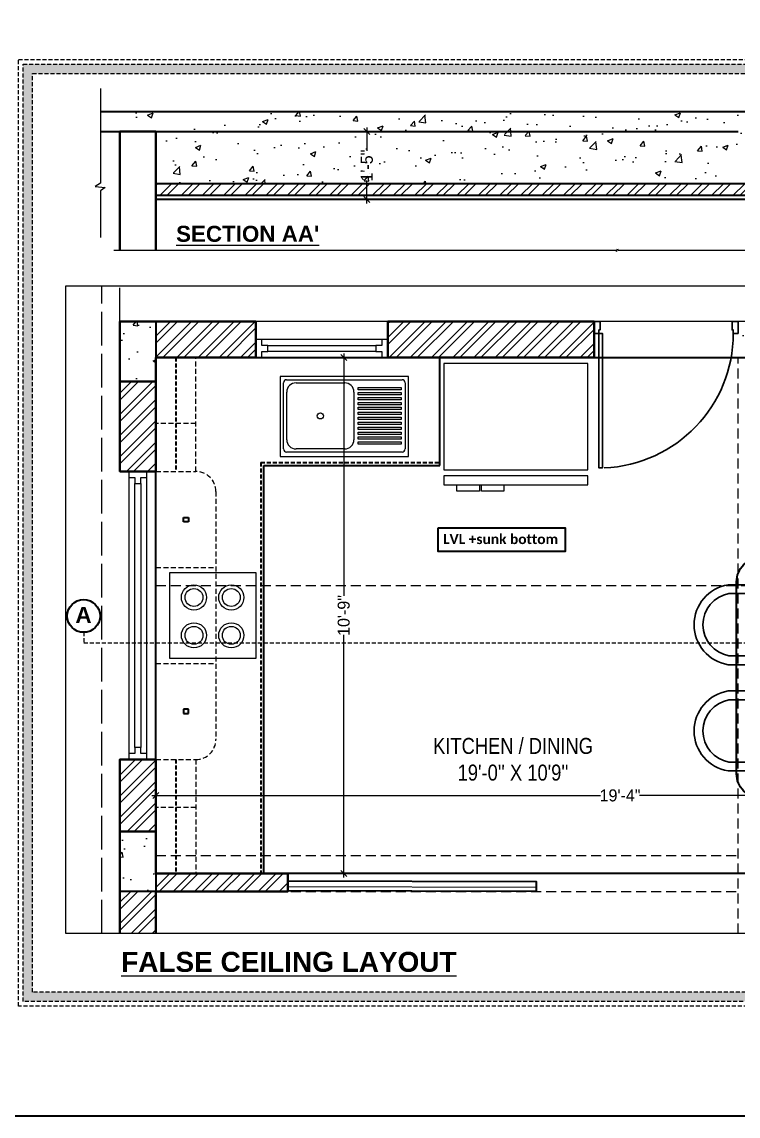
# Model space of a CAD drawing. Header units: millimetres. Extents: x 56222 to 3066687, y -650199 to -121287.
# Drawn here: x 140286.6 to 140465.6, y -185767.3 to -185493.7 of the extents above; entities that cross this region are included whole.
import ezdxf

# ---------------------------------------------------------------- set-up
doc = ezdxf.new("R2010")
doc.units = ezdxf.units.MM
doc.header["$MEASUREMENT"] = 0
doc.header["$PDMODE"] = 35
for name, pattern in [('ACAD_ISO02W100', [15, 12, -3]), ('DASHED', [0.75, 0.5, -0.25]), ('DASHED2', [0.375, 0.25, -0.125]), ('DASHEDX2', [1.5, 1, -0.5]), ('HIDDEN', [0.375, 0.25, -0.125])]:
    doc.linetypes.add(name, pattern=pattern)
doc.layers.get('Defpoints').update_dxf_attribs({"color": 220})
for name, color, linetype in [('AR DOOR', 40, 'Continuous'), ('AR ELE-5', 134, 'Continuous'), ('AR HATCH-7', 7, 'Continuous'), ('Labels and Texts', 8, 'Continuous'), ('str coll', 6, 'Continuous')]:
    doc.layers.add(name, color=color, linetype=linetype)
for name, color, linetype, lineweight in [('CENTERLINE ( COLUMN ) ~ DIM', 7, 'Continuous', 9), ('COLUMN', 1, 'Continuous', 30), ('DIM.', 250, 'Continuous', 13), ('Dimension', 10, 'DASHEDX2', 20), ('el', 7, 'Continuous', 20), ('FALSE CEILING', 6, 'Continuous', 30), ('FIRST FLOOR ( DW_RAIL )', 7, 'Continuous', 9), ('FIRST FLOOR ( TEXT )', 7, 'Continuous', 9), ('FURNITURE', 32, 'Continuous', 9), ('furniture dimensions', 1, 'DASHED', 0), ('FURNITURE-1', 252, 'Continuous', 13), ('GROUND FLOOR', 7, 'Continuous', 9), ('Labelling', 1, 'Continuous', 25), ('NAME PLATE', 7, 'Continuous', 25), ('SECTION ( SLAB PLine )', 104, 'Continuous', 30), ('Text', 7, 'Continuous', 15), ('wall', 7, 'Continuous', 30), ('XX~SLAB ( BEAM )~ ( DIM )', 7, 'Continuous', 9)]:
    doc.layers.add(name, color=color, linetype=linetype, lineweight=lineweight)
doc.layers.add('hatch', color=250, linetype='Continuous', lineweight=9, transparency=0.5)
doc.styles.add('century g', font='GOTHIC.TTF')
doc.styles.add('KATHA', font='swissc.ttf')
doc.styles.get("Standard").update_dxf_attribs({"font": 'arial.ttf', "height": 6})
doc.dimstyles.new('Archana', dxfattribs={"dimtxt": 2, "dimasz": 0.75, "dimexe": 0.5, "dimexo": 0.5, "dimgap": 0, "dimtad": 0, "dimzin": 0, "dimdsep": 46, "dimlunit": 4, "dimtxsty": 'century g', "dimblk": 'OBLIQUE', "dimcen": 0, "dimdle": 1, "dimclrd": 256, "dimclre": 256, "dimclrt": 256, "dimadec": 0, "dimazin": 0, "dimtfac": 1, "dimtofl": 0, "dimtmove": 1, "dimatfit": 3, "dimfxl": 1, "dimfxlon": 1, "dimtolj": 1, "dimtzin": 0, "dimlwd": -1, "dimlwe": -1, "dimarcsym": 0})
pattern_1 = [(45, (254.66, -1505.271), (-2.65165043, 2.65165043), []), (45, (256.4277, -1505.271), (-2.65165043, 2.65165043), [])]
pattern_2 = [(50, (1489.657, -1424.119), (14.34520365, -1.2550427), [1.5, -16.5]), (355, (1489.657, -1424.119), (-2.7750267, 15.0438427), [1.2, -13.2]), (100.4514445, (1490.852, -1424.223), (11.5701769, 13.7887998), [1.2748038, -14.0228422]), (46.1842, (1489.657, -1420.119), (21.3448266, -3.3103856), [2.25, -24.75]), (96.635635, (1491.436, -1420.395), (18.693239, 19.482372), [1.9122068, -21.0342752]), (351.184164, (1489.657, -1420.119), (18.693239, 19.482372), [1.8, -19.8]), (21, (1491.657, -1421.119), (11.93814104, -8.0523778), [1.5, -16.5]), (326, (1491.657, -1421.119), (4.8663066, 14.5030009), [1.2, -13.2]), (71.451445, (1492.652, -1421.79), (16.8044475, 6.45062306), [1.2748038, -14.0228422]), (37.5, (1489.657, -1424.1187), (0.24319711, 6.65787708), [0, -13.04, 0, -13.4, 0, -13.25]), (7.5, (1489.657, -1424.119), (5.26139075, 7.88823424), [0, -7.64, 0, -12.74, 0, -5.05]), (327.5, (1485.197, -1424.1187), (10.67644872, -0.45109743), [0, -5, 0, -15.6, 0, -20.7]), (317.5, (1483.197, -1424.119), (11.6637234, 2.00209965), [0, -6.5, 0, -10.36, 0, -14.7])]

# ---------------------------------------------------------------- blocks, each defined once
blk = doc.blocks.new('*U131')
for points in [[(-40, 0), (0, 0), (0, 30), (10, 30), (10, 100), (-40, 100)], [(1160, 0), (1120, 0), (1120, 30), (1110, 30), (1110, 100), (1160, 100)], [(0, 0), (0, -1120), (30, -1120), (30, 0)]]:
    blk.add_lwpolyline(points, close=True)
at = {"layer": 'AR ELE-5', "linetype": 'ByBlock', "ltscale": 15}
blk.add_arc((-1.6, 0.7), 1121.6, 272.37301, 359.96526, dxfattribs=at)
blk = doc.blocks.new('SD DSD')
at = {"layer": 'FURNITURE', "color": 9, "lineweight": 25, "true_color": 0xc7c8ca}
for p, q in [((3348486.7, -514623.32), (3348486.68, -514619.42)), ((3348502.23, -514619.34), (3348502.25, -514623.25)), ((3348486.7, -514623.32), (3348502.25, -514623.25)), ((3348483.69, -514625.26), (3348479.79, -514625.25)), ((3348483.69, -514625.26), (3348483.66, -514640.81)), ((3348505.76, -514625.26), (3348509.66, -514625.25)), ((3348505.76, -514625.26), (3348505.79, -514640.81)), ((3348479.75, -514640.8), (3348483.66, -514640.81)), ((3348509.7, -514640.8), (3348505.79, -514640.81)), ((3348479.75, -514651.77), (3348483.66, -514651.76)), ((3348483.69, -514667.31), (3348483.66, -514651.76)), ((3348483.69, -514667.31), (3348479.79, -514667.32)), ((3348486.7, -514669.25), (3348486.68, -514673.16)), ((3348486.7, -514669.25), (3348502.25, -514669.32)), ((3348502.23, -514673.23), (3348502.25, -514669.32))]:
    blk.add_line(p, q, dxfattribs=at)
at = {"layer": 'FURNITURE', "color": 9, "true_color": 0xc7c8ca}
for p, q in [((3348505.76, -514667.31), (3348505.79, -514651.76)), ((3348509.7, -514651.77), (3348505.79, -514651.76)), ((3348505.76, -514667.31), (3348509.66, -514667.32))]:
    blk.add_line(p, q, dxfattribs=at)
at = {"layer": 'FURNITURE', "color": 9, "lineweight": 25, "true_color": 0xc7c8ca, "flags": 128}
for points in [[(3348502.23, -514621.56), (3348504.46, -514621.55), (3348504.42, -514614.17, 0.853613), (3348484.42, -514614.22), (3348484.46, -514621.65), (3348486.68, -514621.64)], [(3348502.22, -514619.34), (3348502.23, -514621.56), (3348502.2, -514614.36, 0.835758), (3348486.65, -514614.39), (3348486.67, -514619.42), (3348486.68, -514621.64)], [(3348481.97, -514640.8), (3348481.97, -514643.02), (3348474.58, -514643.01, -0.853613), (3348474.58, -514623.01), (3348482.01, -514623.02), (3348482.01, -514625.25)], [(3348507.48, -514640.8), (3348507.48, -514643.02), (3348514.87, -514643.01, 0.853613), (3348514.87, -514623.01), (3348507.44, -514623.02), (3348507.44, -514625.25)], [(3348479.75, -514640.79), (3348481.97, -514640.8), (3348474.77, -514640.78, -0.835758), (3348474.76, -514625.23), (3348479.79, -514625.24), (3348482.01, -514625.25)], [(3348509.7, -514640.79), (3348507.48, -514640.8), (3348514.68, -514640.78, 0.835758), (3348514.69, -514625.23), (3348509.66, -514625.24), (3348507.44, -514625.25)], [(3348481.97, -514651.77), (3348481.97, -514649.55), (3348474.58, -514649.57, 0.853613), (3348474.58, -514669.57), (3348482.01, -514669.55), (3348482.01, -514667.32)], [(3348479.75, -514651.78), (3348481.97, -514651.77), (3348474.77, -514651.79, 0.835758), (3348474.76, -514667.34), (3348479.79, -514667.33), (3348482.01, -514667.33)], [(3348507.48, -514651.77), (3348507.48, -514649.55), (3348514.87, -514649.57, -0.853613), (3348514.87, -514669.57), (3348507.44, -514669.55), (3348507.44, -514667.32)], [(3348509.7, -514651.78), (3348507.48, -514651.77), (3348514.68, -514651.79, -0.835758), (3348514.69, -514667.34), (3348509.66, -514667.33), (3348507.44, -514667.33)], [(3348502.23, -514671.01), (3348504.46, -514671.02), (3348504.42, -514678.4, -0.853613), (3348484.42, -514678.36), (3348484.46, -514670.92), (3348486.68, -514670.93)], [(3348502.22, -514673.23), (3348502.23, -514671.01), (3348502.2, -514678.21, -0.835758), (3348486.65, -514678.18), (3348486.67, -514673.16), (3348486.68, -514670.93)]]:
    blk.add_lwpolyline(points, format="xyb", dxfattribs=at)
at = {"layer": 'FURNITURE', "color": 9, "lineweight": 30, "true_color": 0xc7c8ca}
blk.add_lwpolyline([(3348506.78, -514676.29), (3348482.68, -514676.29, -0.414214), (3348476.68, -514670.29), (3348476.68, -514622.29, -0.414214), (3348482.68, -514616.29), (3348506.78, -514616.29, -0.414214), (3348512.78, -514622.29), (3348512.78, -514670.29, -0.414214)], format="xyb", close=True, dxfattribs=at)
blk = doc.blocks.new('_Oblique')
at = {"layer": 'wall', "color": 0, "lineweight": -2}
blk.add_line((-0.5, -0.5), (0.5, 0.5), dxfattribs=at)
blk = doc.blocks.new('*D513')
at = {"layer": 'Defpoints', "color": 0, "linetype": 'Continuous', "lineweight": 30, "transparency": 16777216}
for p in [(140372.84, -185521.17, 0.13), (140372.84, -185538.17, 0.13), (140372.84, -185538.17)]:
    blk.add_point(p, dxfattribs=at)
at = {"layer": 'furniture dimensions', "color": 5, "linetype": 'Continuous', "transparency": 16777216}
for p, q in [((140372.84, -185520.17), (140372.84, -185525.95)), ((140372.84, -185539.17), (140372.84, -185533.39)), ((140372.86, -185538.17), (140373.34, -185538.17))]:
    blk.add_line(p, q, dxfattribs=at)
at = {"layer": 'furniture dimensions', "color": 5, "linetype": 'ByBlock', "transparency": 16777216}
blk.add_line((140372.86, -185521.17), (140373.34, -185521.17), dxfattribs=at)
at = {"layer": 'furniture dimensions', "color": 5, "linetype": 'Continuous', "transparency": 16777216, "xscale": 1.5, "yscale": 1.5, "zscale": 1.5}
for p, rotation in [((140372.84, -185521.17), 90), ((140372.84, -185538.17), 270)]:
    blk.add_blockref('_Oblique', p, dxfattribs=dict(at, rotation=rotation))
at = {"layer": 'furniture dimensions', "linetype": 'Continuous', "lineweight": 0, "transparency": 16777216, "insert": (140372.84, -185529.67), "char_height": 3, "attachment_point": 5, "rotation": 90, "style": 'century g'}
blk.add_mtext('\\A1;1\'-5"', dxfattribs=at)
blk = doc.blocks.new('*D743')
at = {"layer": 'Defpoints', "color": 0, "linetype": 'Continuous', "lineweight": 30, "transparency": 16777216}
for p in [(140366.43, -185577.64, 0.12), (140367.06, -185706.64), (140370.88, -185706.64, 0.12)]:
    blk.add_point(p, dxfattribs=at)
at = {"layer": 'furniture dimensions', "color": 5, "linetype": 'ByBlock', "transparency": 16777216}
blk.add_line((140366.93, -185577.64), (140367.56, -185577.64), dxfattribs=at)
at = {"layer": 'furniture dimensions', "color": 5, "linetype": 'Continuous', "transparency": 16777216}
for p, q in [((140367.06, -185576.64), (140367.06, -185637.26)), ((140367.06, -185707.64), (140367.06, -185647.01)), ((140370.38, -185706.64), (140366.56, -185706.64))]:
    blk.add_line(p, q, dxfattribs=at)
at = {"layer": 'furniture dimensions', "color": 5, "linetype": 'Continuous', "transparency": 16777216, "xscale": 1.5, "yscale": 1.5, "zscale": 1.5}
for p, rotation in [((140367.06, -185577.64), 90), ((140367.06, -185706.64), 270)]:
    blk.add_blockref('_Oblique', p, dxfattribs=dict(at, rotation=rotation))
at = {"layer": 'furniture dimensions', "linetype": 'Continuous', "lineweight": 0, "transparency": 16777216, "insert": (140367.06, -185642.14), "char_height": 3, "attachment_point": 5, "rotation": 90, "style": 'century g'}
blk.add_mtext('\\A1;10\'-9"', dxfattribs=at)
blk = doc.blocks.new('*D744')
at = {"layer": 'Defpoints', "color": 0, "linetype": 'Continuous', "lineweight": 30, "transparency": 16777216}
for p in [(140320.11, -185684.13, 0.12), (140552.11, -185684.13, 0.12), (140552.11, -185687.14)]:
    blk.add_point(p, dxfattribs=at)
at = {"layer": 'furniture dimensions', "color": 5, "linetype": 'ByBlock', "transparency": 16777216}
blk.add_line((140320.11, -185684.63), (140320.11, -185687.64), dxfattribs=at)
at = {"layer": 'furniture dimensions', "color": 5, "linetype": 'Continuous', "transparency": 16777216}
for p, q in [((140552.11, -185684.63), (140552.11, -185687.64)), ((140319.11, -185687.14), (140431.23, -185687.14)), ((140553.11, -185687.14), (140440.99, -185687.14))]:
    blk.add_line(p, q, dxfattribs=at)
at = {"layer": 'furniture dimensions', "color": 5, "linetype": 'Continuous', "transparency": 16777216, "xscale": 1.5, "yscale": 1.5, "zscale": 1.5, "rotation": 180}
blk.add_blockref('_Oblique', (140320.11, -185687.14), dxfattribs=at)
at = {"layer": 'furniture dimensions', "color": 5, "linetype": 'Continuous', "transparency": 16777216, "xscale": 1.5, "yscale": 1.5, "zscale": 1.5}
blk.add_blockref('_Oblique', (140552.11, -185687.14), dxfattribs=at)
at = {"layer": 'furniture dimensions', "linetype": 'Continuous', "lineweight": 0, "transparency": 16777216, "insert": (140436.11, -185687.14), "char_height": 3, "attachment_point": 5, "style": 'century g'}
blk.add_mtext('\\A1;19\'-4"', dxfattribs=at)

msp = doc.modelspace()

# ---------------------------------------------------------------- hatches: boundary and pattern name
at = {"layer": 'AR HATCH-7', "lineweight": 18, "true_color": 0x939598, "transparency": 33554610}
h = msp.add_hatch(dxfattribs=at)
h.set_pattern_fill('ANSI32', color=252, scale=10)
h.set_pattern_definition(pattern_1)
h.paths.add_polyline_path([(140429.61, -185568.64), (140378.11, -185568.64), (140378.11, -185577.64), (140429.61, -185577.64)])
h.paths.add_polyline_path([(140345.11, -185568.64), (140320.11, -185568.64), (140320.11, -185577.64), (140345.11, -185577.64)])
h.paths.add_polyline_path([(140320.11, -185583.64), (140311.11, -185583.64), (140311.11, -185606.14), (140320.11, -185606.14), (140320.11, -185594.14)])
h.paths.add_polyline_path([(140320.11, -185678.14), (140311.11, -185678.14), (140311.11, -185696.14), (140320.11, -185696.14)])
h.paths.add_polyline_path([(140353.12, -185660.47), (140353.12, -185650.84), (140346.64, -185650.84), (140346.64, -185660.47)], flags=9)
h.paths.add_polyline_path([(140426.34, -185702.42), (140440.22, -185702.42), (140440.22, -185690.2), (140426.34, -185690.2)], flags=9)
h.paths.add_polyline_path([(140353.33, -185703.57), (140364.16, -185703.57), (140364.16, -185696.52), (140353.33, -185696.52)], flags=9)
h.paths.add_polyline_path([(140351.76, -185677.42), (140371.57, -185677.42), (140371.57, -185665.24), (140351.76, -185665.24)], flags=9)
h.paths.add_polyline_path([(140398.81, -185654.07), (140403.93, -185654.07), (140403.93, -185646.72), (140398.81, -185646.72)], flags=9)
h.paths.add_polyline_path([(140406.53, -185646.15), (140411.64, -185646.15), (140411.64, -185638.8), (140406.53, -185638.8)], flags=9)
h.paths.add_polyline_path([(140415.16, -185654.38), (140420.55, -185654.38), (140420.55, -185647.03), (140415.16, -185647.03)], flags=9)
h.paths.add_polyline_path([(140406.39, -185662.1), (140411.77, -185662.1), (140411.77, -185654.75), (140406.39, -185654.75)], flags=9)
h.paths.add_polyline_path([(140389.67, -185685.72), (140429.02, -185685.72), (140429.02, -185670.65), (140389.67, -185670.65)], flags=9)
h.paths.add_polyline_path([(140565.95, -185594.97), (140565.95, -185585.33), (140559.47, -185585.33), (140559.47, -185594.97)], flags=9)
h.paths.add_polyline_path([(140565.91, -185619.69), (140565.91, -185607.74), (140559.44, -185607.74), (140559.44, -185619.69)], flags=9)
h.paths.add_polyline_path([(140565.91, -185641.36), (140565.91, -185629.41), (140559.44, -185629.41), (140559.44, -185641.36)], flags=9)
h.paths.add_polyline_path([(140565.91, -185663.02), (140565.91, -185651.08), (140559.44, -185651.08), (140559.44, -185663.02)], flags=9)
h.paths.add_polyline_path([(140565.91, -185691.98), (140565.91, -185682.34), (140559.44, -185682.34), (140559.44, -185691.98)], flags=9)
h.paths.add_polyline_path([(140508.47, -185663.29), (140528.28, -185663.29), (140528.28, -185651.11), (140508.47, -185651.11)], flags=9)
h.paths.add_polyline_path([(140507.69, -185691.83), (140522.62, -185691.83), (140522.62, -185684.78), (140507.69, -185684.78)], flags=9)
h = msp.add_hatch(dxfattribs=at)
h.set_pattern_fill('ANSI32', color=252, scale=10)
h.set_pattern_definition(pattern_1)
h.paths.add_polyline_path([(140353.11, -185706.64), (140320.11, -185706.64), (140320.11, -185711.14), (140353.11, -185711.14)])
h.paths.add_polyline_path([(140320.11, -185711.14), (140311.11, -185711.14), (140311.11, -185721.66), (140320.11, -185721.66)])
at = {"layer": 'Dimension', "true_color": 0xd39e00}
h = msp.add_hatch(color=42, dxfattribs=at)
h.paths.add_polyline_path([(140286.94, -185504.3), (140286.94, -185738.63), (140619.86, -185738.63), (140619.86, -185504.3)])
h.paths.add_polyline_path([(140289.28, -185506.64), (140617.52, -185506.64), (140617.52, -185736.3), (140289.28, -185736.3)], flags=16)
at = {"layer": 'FURNITURE-1', "lineweight": 18, "true_color": 0xc7c8ca}
h = msp.add_hatch(dxfattribs=at)
h.set_pattern_fill('AR-CONC', color=9, scale=2)
h.set_pattern_definition(pattern_2)
h.paths.add_polyline_path([(140564.14, -185516.17), (140306.23, -185516.17), (140306.23, -185521.17), (140552.11, -185521.17), (140556.61, -185521.17), (140564.14, -185521.17)])
h = msp.add_hatch(dxfattribs=at)
h.set_pattern_fill('AR-CONC', color=9, scale=2)
h.set_pattern_definition(pattern_2)
h.paths.add_polyline_path([(140552.11, -185521.17), (140474.61, -185521.17), (140320.11, -185521.17), (140320.11, -185534.17), (140552.11, -185534.17)])
at = {"layer": 'FURNITURE-1', "lineweight": 18, "transparency": 33554572}
h = msp.add_hatch(dxfattribs=at)
h.set_pattern_fill('ANSI32', color=6, scale=10)
h.set_pattern_definition([(45, (1489.657, -1424.1187), (-2.65165043, 2.65165043), []), (45, (1491.4247, -1424.1187), (-2.65165043, 2.65165043), [])])
h.paths.add_polyline_path([(140552.11, -185534.17), (140474.61, -185534.17), (140474.61, -185534.2), (140465.61, -185534.2), (140320.11, -185534.17), (140320.11, -185537.17), (140552.11, -185537.17)])
at = {"layer": 'FURNITURE-1', "lineweight": 18, "true_color": 0xc7c8ca, "transparency": 33554610}
h = msp.add_hatch(dxfattribs=at)
h.set_pattern_fill('AR-CONC', color=9, scale=2)
h.set_pattern_definition([(50, (254.66, -1505.271), (14.34520365, -1.2550427), [1.5, -16.5]), (355, (254.66, -1505.271), (-2.7750267, 15.0438427), [1.2, -13.2]), (100.4514445, (255.855, -1505.376), (11.5701769, 13.7887998), [1.2748038, -14.0228422]), (46.1842, (254.66, -1501.271), (21.3448266, -3.3103856), [2.25, -24.75]), (96.635635, (256.439, -1501.547), (18.693239, 19.482372), [1.9122068, -21.0342752]), (351.184164, (254.66, -1501.271), (18.693239, 19.482372), [1.8, -19.8]), (21, (256.66, -1502.271), (11.93814104, -8.0523778), [1.5, -16.5]), (326, (256.66, -1502.271), (4.8663066, 14.5030009), [1.2, -13.2]), (71.451445, (257.655, -1502.942), (16.8044475, 6.45062306), [1.2748038, -14.0228422]), (37.5, (254.66, -1505.271), (0.24319711, 6.65787708), [0, -13.04, 0, -13.4, 0, -13.25]), (7.5, (254.66, -1505.271), (5.26139075, 7.88823424), [0, -7.64, 0, -12.74, 0, -5.05]), (327.5, (250.2, -1505.271), (10.67644872, -0.45109743), [0, -5, 0, -15.6, 0, -20.7]), (317.5, (248.2, -1505.271), (11.6637234, 2.00209965), [0, -6.5, 0, -10.36, 0, -14.7])])
h.paths.add_polyline_path([(140474.61, -185568.64), (140465.61, -185568.64), (140465.61, -185571.64), (140465.61, -185577.64), (140474.61, -185577.64)])
h.paths.add_polyline_path([(140320.11, -185568.64), (140311.11, -185568.64), (140311.11, -185583.64), (140320.11, -185583.64)])
h.paths.add_polyline_path([(140320.11, -185696.14), (140311.11, -185696.14), (140311.11, -185711.14), (140320.11, -185711.14)])

# ---------------------------------------------------------------- linework, layer by layer
at = {"layer": 'CENTERLINE ( COLUMN ) ~ DIM'}
for p, q in [((140311.11, -185583.64, 0.12), (140320.11, -185583.64, 0.12)), ((140311.11, -185606.14, 0.12), (140320.11, -185606.14, 0.12)), ((140311.11, -185678.14, 0.12), (140320.11, -185678.14, 0.12))]:
    msp.add_line(p, q, dxfattribs=at)
at = {"layer": 'COLUMN', "elevation": 0.12}
for points in [[(140311.11, -185568.64), (140320.11, -185568.64), (140320.11, -185583.64), (140311.11, -185583.64)], [(140311.11, -185696.14), (140320.11, -185696.14), (140320.11, -185711.14), (140311.11, -185711.14)]]:
    msp.add_lwpolyline(points, close=True, dxfattribs=at)
at = {"layer": 'Dimension', "color": 42, "true_color": 0xd39e00, "elevation": 0.24}
for points in [[(140285.78, -185503.13), (140621.03, -185503.13), (140621.03, -185739.8), (140285.78, -185739.8)], [(140286.94, -185504.3), (140619.86, -185504.3), (140619.86, -185738.63), (140286.94, -185738.63)], [(140289.28, -185506.64), (140617.52, -185506.64), (140617.52, -185736.3), (140289.28, -185736.3)]]:
    msp.add_lwpolyline(points, close=True, dxfattribs=at)
at = {"layer": 'el', "elevation": 0.12}
for points in [[(140345.11, -185577.64), (140346.61, -185577.64), (140346.61, -185576.14), (140348.11, -185576.14), (140348.11, -185574.64), (140375.11, -185574.64), (140375.11, -185576.14), (140376.61, -185576.14), (140376.61, -185577.64), (140378.11, -185577.64), (140378.11, -185573.14), (140376.61, -185573.14), (140376.61, -185574.64), (140375.11, -185574.64), (140375.11, -185576.14), (140348.11, -185576.14), (140348.11, -185574.64), (140346.61, -185574.64), (140346.61, -185573.14), (140345.11, -185573.14), (140345.11, -185577.64), (140378.11, -185577.64), (140378.11, -185573.14), (140345.11, -185573.14)], [(140317.86, -185678.14), (140317.86, -185676.64), (140316.36, -185676.64), (140316.36, -185675.14), (140314.86, -185675.14), (140314.86, -185609.14), (140316.36, -185609.14), (140316.36, -185607.64), (140317.86, -185607.64), (140317.86, -185606.14), (140313.36, -185606.14), (140313.36, -185607.64), (140314.86, -185607.64), (140314.86, -185609.14), (140316.36, -185609.14), (140316.36, -185675.14), (140314.86, -185675.14), (140314.86, -185676.64), (140313.36, -185676.64), (140313.36, -185678.14), (140317.86, -185678.14), (140317.86, -185606.14), (140313.36, -185606.14), (140313.36, -185678.14)]]:
    msp.add_lwpolyline(points, close=True, dxfattribs=at)
at = {"layer": 'FALSE CEILING', "color": 1, "linetype": 'DASHEDX2', "lineweight": 0, "transparency": 33554687, "elevation": 4.34}
msp.add_lwpolyline([(140302.07, -185646.35), (140302.07, -185649), (140562.24, -185649), (140562.24, -185646.17)], dxfattribs=at)
at = {"layer": 'FIRST FLOOR ( DW_RAIL )', "lineweight": 0}
msp.add_line((140320.11, -185550.8, 0.12), (140320.11, -185538.17, 0.12), dxfattribs=at)
at = {"layer": 'FIRST FLOOR ( DW_RAIL )', "lineweight": 0, "elevation": 0.12}
msp.add_lwpolyline([(140297.62, -185559.74), (140566.19, -185559.74), (140566.19, -185721.66), (140297.62, -185721.66)], close=True, dxfattribs=at)
at = {"layer": 'FURNITURE', "color": 9, "linetype": 'DASHEDX2', "lineweight": 30, "true_color": 0xc7c8ca}
for p, q in [((140325.11, -185577.64, 0.12), (140325.11, -185606.14, 0.12)), ((140346.36, -185603.89, 0.12), (140391.09, -185603.89, 0.12)), ((140346.36, -185603.89, 0.12), (140346.36, -185706.64, 0.12)), ((140325.11, -185678.14, 0.12), (140325.11, -185706.64, 0.12))]:
    msp.add_line(p, q, dxfattribs=at)
at = {"layer": 'FURNITURE', "color": 9, "linetype": 'HIDDEN', "lineweight": 18, "ltscale": 5, "true_color": 0xc7c8ca}
for p, q in [((140330.11, -185606.14, 0.12), (140330.11, -185577.64, 0.12)), ((140330.11, -185594.14, 0.12), (140320.11, -185594.14, 0.12)), ((140320.11, -185594.14, 0.12), (140320.11, -185606.14, 0.12)), ((140330.11, -185606.14, 0.12), (140330.11, -185594.14, 0.12)), ((140320.11, -185606.14, 0.12), (140330.11, -185606.14, 0.12)), ((140335.11, -185611.14, 0.12), (140335.11, -185673.14, 0.12)), ((140320.11, -185630.14, 0.12), (140335.11, -185630.14, 0.12)), ((140320.11, -185654.14, 0.12), (140335.11, -185654.14, 0.12)), ((140320.11, -185678.14, 0.12), (140330.11, -185678.14, 0.12)), ((140320.11, -185678.14, 0.12), (140330.11, -185678.14, 0.12)), ((140320.11, -185690.13, 0.12), (140320.11, -185678.14, 0.12)), ((140330.11, -185678.14, 0.12), (140330.11, -185706.64, 0.12)), ((140330.11, -185678.14, 0.12), (140330.11, -185690.13, 0.12)), ((140330.11, -185690.13, 0.12), (140320.11, -185690.13, 0.12))]:
    msp.add_line(p, q, dxfattribs=at)
at = {"layer": 'FURNITURE', "color": 9, "lineweight": 30, "ltscale": 0.4, "true_color": 0xc7c8ca}
for p, q in [((140391.09, -185604.64, 0.12), (140391.09, -185577.64, 0.12)), ((140347.11, -185706.64, 0.12), (140347.11, -185604.64, 0.12)), ((140347.11, -185604.64, 0.12), (140391.09, -185604.64, 0.12))]:
    msp.add_line(p, q, dxfattribs=at)
at = {"layer": 'FURNITURE', "color": 9, "lineweight": 18, "true_color": 0xc7c8ca}
for p, q in [((140428.04, -185579.14, 0.12), (140392.04, -185579.14, 0.12)), ((140392.04, -185579.14, 0.12), (140392.04, -185605.69, 0.12)), ((140428.04, -185605.69, 0.12), (140428.04, -185579.14, 0.12)), ((140392.04, -185605.69, 0.12), (140428.04, -185605.69, 0.12)), ((140428.04, -185607.24, 0.12), (140392.04, -185607.24, 0.12)), ((140392.04, -185607.24, 0.12), (140392.04, -185609.46, 0.12)), ((140428.04, -185609.46, 0.12), (140428.04, -185607.24, 0.12)), ((140392.04, -185609.46, 0.12), (140428.04, -185609.46, 0.12)), ((140395.36, -185611.03, 0.12), (140395.36, -185609.46, 0.12)), ((140400.99, -185611.03, 0.12), (140395.36, -185611.03, 0.12)), ((140400.99, -185609.46, 0.12), (140400.99, -185611.03, 0.12)), ((140401.47, -185611.03, 0.12), (140401.47, -185609.46, 0.12)), ((140407.09, -185611.03, 0.12), (140401.47, -185611.03, 0.12)), ((140407.09, -185609.46, 0.12), (140407.09, -185611.03, 0.12))]:
    msp.add_line(p, q, dxfattribs=at)
at = {"layer": 'FURNITURE', "color": 9, "true_color": 0xc7c8ca}
for p, q in [((140383.21, -185582.42, 0.12), (140351.21, -185582.42, 0.12)), ((140351.21, -185582.42, 0.12), (140351.21, -185602.42, 0.12)), ((140352, -185600.51, 0.12), (140352, -185583.97, 0.12)), ((140352.77, -185583.19, 0.12), (140381.62, -185583.19, 0.12)), ((140355.13, -185583.97, 0.12), (140367.29, -185583.97, 0.12)), ((140382.39, -185583.97, 0.12), (140382.39, -185600.51, 0.12)), ((140383.21, -185602.42, 0.12), (140383.21, -185582.42, 0.12)), ((140352.8, -185598.19, 0.12), (140352.8, -185586.29, 0.12)), ((140369.62, -185586.29, 0.12), (140369.62, -185598.19, 0.12)), ((140370.64, -185585.15, 0.12), (140381.37, -185585.15, 0.12)), ((140370.64, -185585.74, 0.12), (140370.64, -185585.15, 0.12)), ((140381.37, -185585.74, 0.12), (140370.64, -185585.74, 0.12)), ((140370.64, -185586.38, 0.12), (140381.37, -185586.38, 0.12)), ((140370.64, -185586.97, 0.12), (140370.64, -185586.38, 0.12)), ((140381.37, -185586.97, 0.12), (140370.64, -185586.97, 0.12)), ((140381.37, -185585.15, 0.12), (140381.37, -185585.74, 0.12)), ((140381.37, -185586.38, 0.12), (140381.37, -185586.97, 0.12)), ((140370.64, -185587.62, 0.12), (140381.37, -185587.62, 0.12)), ((140370.64, -185588.21, 0.12), (140370.64, -185587.62, 0.12)), ((140381.37, -185588.21, 0.12), (140370.64, -185588.21, 0.12)), ((140370.64, -185588.86, 0.12), (140381.37, -185588.86, 0.12)), ((140370.64, -185589.44, 0.12), (140370.64, -185588.86, 0.12)), ((140381.37, -185589.44, 0.12), (140370.64, -185589.44, 0.12)), ((140381.37, -185587.62, 0.12), (140381.37, -185588.21, 0.12)), ((140381.37, -185588.86, 0.12), (140381.37, -185589.44, 0.12)), ((140370.64, -185590.09, 0.12), (140381.37, -185590.09, 0.12)), ((140370.64, -185590.68, 0.12), (140370.64, -185590.09, 0.12)), ((140381.37, -185590.68, 0.12), (140370.64, -185590.68, 0.12)), ((140370.64, -185591.33, 0.12), (140381.37, -185591.33, 0.12)), ((140370.64, -185591.91, 0.12), (140370.64, -185591.33, 0.12)), ((140381.37, -185591.91, 0.12), (140370.64, -185591.91, 0.12)), ((140370.64, -185592.56, 0.12), (140381.37, -185592.56, 0.12)), ((140370.64, -185593.15, 0.12), (140370.64, -185592.56, 0.12)), ((140381.37, -185590.09, 0.12), (140381.37, -185590.68, 0.12)), ((140381.37, -185591.33, 0.12), (140381.37, -185591.91, 0.12)), ((140381.37, -185592.56, 0.12), (140381.37, -185593.15, 0.12)), ((140381.37, -185593.15, 0.12), (140370.64, -185593.15, 0.12)), ((140370.64, -185593.8, 0.12), (140381.37, -185593.8, 0.12)), ((140370.64, -185594.39, 0.12), (140370.64, -185593.8, 0.12)), ((140381.37, -185594.39, 0.12), (140370.64, -185594.39, 0.12)), ((140370.64, -185595.04, 0.12), (140381.37, -185595.04, 0.12)), ((140370.64, -185595.62, 0.12), (140370.64, -185595.04, 0.12)), ((140381.37, -185593.8, 0.12), (140381.37, -185594.39, 0.12)), ((140381.37, -185595.04, 0.12), (140381.37, -185595.62, 0.12)), ((140381.37, -185595.62, 0.12), (140370.64, -185595.62, 0.12)), ((140370.64, -185596.27, 0.12), (140381.37, -185596.27, 0.12)), ((140370.64, -185596.86, 0.12), (140370.64, -185596.27, 0.12)), ((140381.37, -185596.86, 0.12), (140370.64, -185596.86, 0.12)), ((140370.64, -185597.51, 0.12), (140381.37, -185597.51, 0.12)), ((140370.64, -185598.09, 0.12), (140370.64, -185597.51, 0.12)), ((140381.37, -185598.09, 0.12), (140370.64, -185598.09, 0.12)), ((140381.37, -185596.27, 0.12), (140381.37, -185596.86, 0.12)), ((140381.37, -185597.51, 0.12), (140381.37, -185598.09, 0.12)), ((140367.29, -185600.51, 0.12), (140355.13, -185600.51, 0.12)), ((140370.64, -185598.74, 0.12), (140381.37, -185598.74, 0.12)), ((140370.64, -185599.33, 0.12), (140370.64, -185598.74, 0.12)), ((140381.37, -185599.33, 0.12), (140370.64, -185599.33, 0.12)), ((140381.37, -185598.74, 0.12), (140381.37, -185599.33, 0.12)), ((140351.21, -185602.42, 0.12), (140383.21, -185602.42, 0.12)), ((140381.62, -185601.28, 0.12), (140352.77, -185601.28, 0.12)), ((140323.56, -185652.92, 0.12), (140323.56, -185631.37, 0.12)), ((140323.56, -185631.37, 0.12), (140345.11, -185631.37, 0.12)), ((140345.11, -185631.37, 0.12), (140345.11, -185652.92, 0.12)), ((140345.11, -185652.92, 0.12), (140323.56, -185652.92, 0.12))]:
    msp.add_line(p, q, dxfattribs=at)
at = {"layer": 'FURNITURE', "color": 9, "linetype": 'HIDDEN', "lineweight": 0, "ltscale": 5, "true_color": 0xc7c8ca}
msp.add_line((140320.11, -185606.14, 0.12), (140330.11, -185606.14, 0.12), dxfattribs=at)
at = {"layer": 'FURNITURE', "color": 9, "lineweight": 30, "true_color": 0xc7c8ca}
for p, q in [((140327.03, -185617.6, 0.12), (140328.23, -185617.6, 0.12)), ((140327.03, -185618.69, 0.12), (140327.03, -185617.6, 0.12)), ((140328.23, -185618.69, 0.12), (140327.03, -185618.69, 0.12)), ((140328.23, -185617.6, 0.12), (140328.23, -185618.69, 0.12)), ((140328.23, -185665.58, 0.12), (140327.03, -185665.58, 0.12)), ((140327.03, -185665.58, 0.12), (140327.03, -185666.67, 0.12)), ((140328.23, -185666.67, 0.12), (140328.23, -185665.58, 0.12)), ((140327.03, -185666.67, 0.12), (140328.23, -185666.67, 0.12))]:
    msp.add_line(p, q, dxfattribs=at)
at = {"layer": 'FURNITURE', "lineweight": 30, "transparency": 33554687, "elevation": 0.17}
msp.add_lwpolyline([(140353.12, -185708.48), (140415.14, -185708.64), (140415.13, -185711.14), (140353.11, -185710.98), (140353.11, -185710.98)], dxfattribs=at)
at = {"layer": 'FURNITURE', "color": 18, "lineweight": 20, "true_color": 0x000000, "transparency": 33554687, "elevation": 0.17}
msp.add_lwpolyline([(140353.11, -185709.9), (140415.13, -185710.03), (140415.13, -185711.13), (140353.11, -185710.98)], close=True, dxfattribs=at)
at = {"layer": 'FURNITURE', "color": 9, "true_color": 0xc7c8ca}
for centre, radius in [((140361.21, -185592.24, 0.12), 0.762), ((140329.63, -185637.63, 0.12), 3.14), ((140329.63, -185637.63, 0.12), 2.24), ((140338.96, -185637.63, 0.12), 3.14), ((140338.96, -185637.63, 0.12), 2.24), ((140329.63, -185647.1, 0.12), 3.14), ((140338.96, -185647.1, 0.12), 3.14), ((140329.63, -185647.1, 0.12), 2.24), ((140338.96, -185647.1, 0.12), 2.24)]:
    msp.add_circle(centre, radius, dxfattribs=at)
for centre, radius, start, end in [((140352.77, -185583.97, 0.12), 0.775, 90, 180), ((140355.13, -185586.29, 0.12), 2.32, 90, 180), ((140367.29, -185586.29, 0.12), 2.32, 0, 90), ((140381.62, -185583.97, 0.12), 0.775, 0, 90), ((140352.77, -185600.51, 0.12), 0.775, 180, 270), ((140355.13, -185598.19, 0.12), 2.32, 180, 270), ((140367.29, -185598.19, 0.12), 2.32, 270, 0), ((140381.62, -185600.51, 0.12), 0.775, 270, 0)]:
    msp.add_arc(centre, radius, start, end, dxfattribs=at)
at = {"layer": 'FURNITURE', "color": 9, "linetype": 'HIDDEN', "lineweight": 18, "ltscale": 5, "true_color": 0xc7c8ca}
for centre, start, end in [((140330.11, -185611.14, 0.12), 0, 90), ((140330.11, -185673.14, 0.12), 270, 0)]:
    msp.add_arc(centre, 5, start, end, dxfattribs=at)
at = {"layer": 'furniture dimensions', "color": 6, "linetype": 'Continuous', "lineweight": 30, "transparency": 33554687, "elevation": 0.12}
msp.add_lwpolyline([(140552.11, -185706.64), (140320.11, -185706.64), (140320.11, -185706.64), (140320.11, -185577.64), (140552.11, -185577.64), (140552.11, -185706.64)], dxfattribs=at)
at = {"layer": 'FURNITURE-1', "color": 1, "linetype": 'ByBlock', "lineweight": 30, "transparency": 33554687}
msp.add_circle((140302.07, -185642.26, 4.34), 4.09, dxfattribs=at)
at = {"layer": 'GROUND FLOOR', "linetype": 'ACAD_ISO02W100', "ltscale": 0.7}
msp.add_line((140311.11, -185568.64, 0.12), (140311.11, -185559.74, 0.12), dxfattribs=at)
at = {"layer": 'GROUND FLOOR'}
for p, q in [((140566.19, -185568.64, 0.12), (140311.11, -185568.64, 0.12)), ((140429.61, -185568.64, 0.12), (140429.61, -185577.64, 0.12)), ((140320.11, -185577.64, 0.12), (140320.11, -185697.64, 0.12)), ((140429.61, -185577.64, 0.12), (140320.11, -185577.64, 0.12)), ((140320.11, -185606.14, 0.12), (140311.11, -185606.14, 0.12)), ((140320.11, -185678.14, 0.12), (140311.11, -185678.14, 0.12)), ((140353.11, -185706.64, 0.12), (140353.11, -185711.14, 0.12)), ((140320.11, -185711.14, 0.12), (140320.11, -185721.66, 0.12))]:
    msp.add_line(p, q, dxfattribs=at)
at = {"layer": 'GROUND FLOOR', "color": 1, "linetype": 'ACAD_ISO02W100', "ltscale": 0.7, "elevation": 0.12}
msp.add_lwpolyline([(140306.61, -185721.66), (140306.61, -185559.74)], dxfattribs=at)
at = {"layer": 'hatch', "lineweight": 35, "transparency": 33554687, "elevation": 0.12}
for points in [[(140311.11, -185550.8), (140311.11, -185521.17), (140320.11, -185521.17), (140320.11, -185550.8)], [(140320.11, -185721.66), (140320.11, -185711.14), (140353.11, -185711.14), (140353.11, -185706.64), (140320.11, -185706.64), (140320.11, -185696.14), (140311.11, -185696.14), (140311.11, -185721.66)]]:
    msp.add_lwpolyline(points, dxfattribs=at)
for points in [[(140345.11, -185568.64), (140311.11, -185568.64), (140311.11, -185583.64), (140320.11, -185583.64), (140320.11, -185577.64), (140345.11, -185577.64)], [(140378.11, -185568.64), (140429.61, -185568.64), (140429.61, -185577.64), (140378.11, -185577.64)], [(140320.11, -185606.14), (140311.11, -185606.14), (140311.11, -185583.64), (140320.11, -185583.64)], [(140320.11, -185696.14), (140311.11, -185696.14), (140311.11, -185678.14), (140320.11, -185678.14)]]:
    msp.add_lwpolyline(points, close=True, dxfattribs=at)
at = {"layer": 'Labelling', "color": 251, "linetype": 'DASHED2', "lineweight": 0, "ltscale": 10, "true_color": 0x636466}
for p, q in [((140465.61, -185721.66, 0.12), (140465.61, -185577.64, 0.12)), ((140320.11, -185634.64, 0.12), (140552.11, -185634.64, 0.12)), ((140320.11, -185702.14, 0.12), (140465.61, -185702.14, 0.12)), ((140320.11, -185711.14, 0.12), (140465.61, -185711.14, 0.12))]:
    msp.add_line(p, q, dxfattribs=at)
at = {"layer": 'Labels and Texts', "color": 1, "lineweight": 30, "ltscale": 0.3, "transparency": 33554687}
msp.add_lwpolyline([(140390.65, -185620.24), (140422.4, -185620.24), (140422.4, -185626.13), (140390.65, -185626.13)], close=True, dxfattribs=at)
at = {"layer": 'SECTION ( SLAB PLine )', "color": 1}
for p, q in [((140306.23, -185516.17, 0.12), (140564.14, -185516.17, 0.12)), ((140306.23, -185521.17, 0.12), (140465.61, -185521.17, 0.12)), ((140320.11, -185534.17, 0.12), (140552.11, -185534.17, 0.12))]:
    msp.add_line(p, q, dxfattribs=at)
at = {"layer": 'str coll', "lineweight": 30}
for p, q in [((140552.11, -185537.17, 0.12), (140320.11, -185537.17, 0.12)), ((140552.11, -185538.17, 0.12), (140320.11, -185538.17, 0.12))]:
    msp.add_line(p, q, dxfattribs=at)
at = {"layer": 'Text', "color": 251, "linetype": 'Continuous', "lineweight": 0, "true_color": 0x636466, "elevation": 0.12}
for points in [[(140306.23, -185510.37), (140306.23, -185534.08), (140304.97, -185534.86), (140307.4, -185535.11), (140306.23, -185535.95), (140306.23, -185547.6)], [(140309.61, -185550.8), (140435.13, -185550.8), (140435.26, -185551.15), (140435.51, -185550.46), (140435.63, -185550.8), (140561.16, -185550.8)]]:
    msp.add_lwpolyline(points, dxfattribs=at)
at = {"layer": 'XX~SLAB ( BEAM )~ ( DIM )', "color": 3, "lineweight": 30}
msp.add_lwpolyline([(139732.46, -184966.74), (142065.68, -184966.74), (142065.68, -185767.3), (139732.46, -185767.3)], close=True, dxfattribs=at)

# ---------------------------------------------------------------- block references
at = {"layer": 'AR DOOR', "linetype": 'ByBlock', "lineweight": -2, "extrusion": (0, 0, -1), "xscale": -0.02999999999997555, "yscale": 0.02999999999997555, "zscale": -0.02999999999997555}
msp.add_blockref('*U131', (-140430.81, -185571.64, -0.12), dxfattribs=at)
at = {"layer": 'str coll', "color": 9, "lineweight": 30, "true_color": 0xc7c8ca, "transparency": 33554687}
msp.add_blockref('SD DSD', (-3208011.44, 328988.56, 0.12), dxfattribs=at)

# ---------------------------------------------------------------- texts
at = {"layer": 'DIM.', "color": 1, "attachment_point": 1}
for s, insert, char_height in [("{\\fArial|b1|i0|c0|p34;\\LSECTION AA'}", (140325.16, -185544.72, 0.24), 4), ('{\\fArial|b1|i0|c0|p34;\\LFALSE CEILING LAYOUT}', (140311.44, -185726.23, 0.12), 5)]:
    msp.add_mtext_dynamic_manual_height_columns(s, width=111.5588, gutter_width=1, heights=[0], dxfattribs=dict(at, insert=insert, char_height=char_height))
at = {"layer": 'DIM.', "color": 1, "transparency": 33554687, "insert": (140304.04, -185639.99, 4.34), "char_height": 4, "attachment_point": 3}
msp.add_mtext_dynamic_manual_height_columns('{\\fArial|b1|i0|c0|p34;A}', width=81.8757, gutter_width=1.13, heights=[0], dxfattribs=at)
at = {"layer": 'FIRST FLOOR ( TEXT )', "insert": (140409.36, -185678.11, 0.12), "char_height": 4, "attachment_point": 5, "style": 'KATHA'}
msp.add_mtext("KITCHEN / DINING\\P19'-0'' X 10'9''", dxfattribs=at)
at = {"layer": 'NAME PLATE', "color": 251, "true_color": 0x636466, "transparency": 33554687, "insert": (140406.25, -185623.05), "char_height": 2.5, "attachment_point": 5, "style": 'century g'}
msp.add_mtext_dynamic_manual_height_columns('{\\fCalibri|b1|i0|c0|p34;\\C256;\\c0;LVL +sunk bottom}', width=51.7191, gutter_width=1, heights=[0], dxfattribs=at)

# ---------------------------------------------------------------- dimensions: what is measured, and where the dimension line sits
at = {"layer": 'furniture dimensions', "color": 5, "linetype": 'Continuous', "lineweight": 0, "transparency": 33554687}
for base, p1, p2, picture, middle in [((140372.84, -185538.17, -0.01), (140372.84, -185521.17, 0.12), (140372.84, -185538.17, 0.12), '*D513', (140372.84, -185529.67, -0.01)), ((140367.06, -185706.64), (140366.43, -185577.64, 0.12), (140370.88, -185706.64, 0.12), '*D743', (140367.06, -185642.14))]:
    dim = msp.add_linear_dim(base=base, p1=p1, p2=p2, angle=90, dimstyle='Archana', override={"dimtxt": 3, "dimasz": 1.5, "dimdec": 0, "dimclrd": 5, "dimclre": 5, "dimfxl": 4}, dxfattribs=at)
    dim.commit()
    dim.dimension.update_dxf_attribs({"geometry": picture, "text_midpoint": middle})
dim = msp.add_linear_dim(base=(140552.11, -185687.14), p1=(140320.11, -185684.13, 0.12), p2=(140552.11, -185684.13, 0.12), dimstyle='Archana', override={"dimtxt": 3, "dimasz": 1.5, "dimdec": 0, "dimclrd": 5, "dimclre": 5, "dimfxl": 4}, dxfattribs=at)
dim.commit()
dim.dimension.update_dxf_attribs({"geometry": '*D744', "text_midpoint": (140436.11, -185687.14)})

doc.saveas('drawing.dxf')
